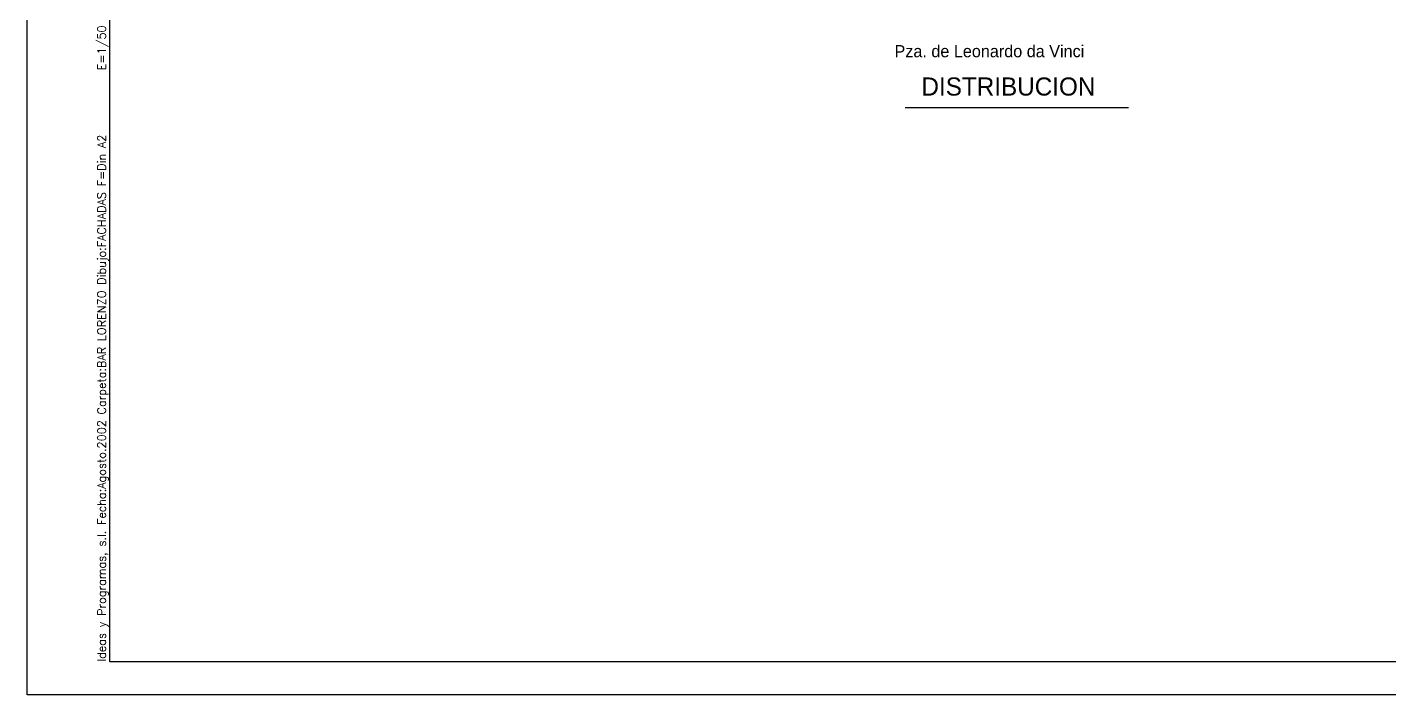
# Model space of a CAD drawing. Extents: x 33.7 to 63.4, y -76.7 to 11.5.
# Drawn here: x 33.68 to 50.15, y -45.09 to -37.01 of the extents above; entities that cross this region are included whole.
import ezdxf

# ---------------------------------------------------------------- set-up
doc = ezdxf.new("R2010")
doc.units = 0
doc.header["$LTSCALE"] = 0.375
doc.layers.add('FORMATO', color=3, linetype='CONTINUOUS')
doc.layers.add('TEXTOS', color=2, linetype='CONTINUOUS')
doc.styles.add('SANSSERIF', font='UNIV.SHX')
doc.styles.get("Standard").update_dxf_attribs({"font": 'simplex', "height": 0.1})

msp = doc.modelspace()

# ---------------------------------------------------------------- linework, layer by layer
at = {"layer": 'FORMATO', "color": 7, "linetype": 'ByBlock'}
msp.add_lwpolyline([(33.676, -45.088), (33.676, -24.088), (63.376, -24.088), (63.376, -45.088), (33.676, -45.088)], dxfattribs=at)
at = {"layer": 'FORMATO', "linetype": 'ByBlock'}
msp.add_lwpolyline([(34.676, -44.688), (34.676, -24.488), (62.976, -24.488), (62.976, -44.688), (34.676, -44.688)], dxfattribs=at)
at = {"layer": 'TEXTOS'}
msp.add_line((44.294, -37.981), (46.999, -37.981), dxfattribs=at)

# ---------------------------------------------------------------- texts
at = {"layer": 'FORMATO', "color": 7, "linetype": 'ByBlock'}
msp.add_text('Ideas y Programas, s.l. Fecha:Agosto.2002 Carpeta:BAR LORENZO Dibujo:FACHADAS F=Din A2   E=1/50  Ep=20.00', height=0.1, rotation=90, dxfattribs=at).set_placement((34.626, -44.688))
at = {"layer": 'TEXTOS', "color": 2, "style": 'SANSSERIF'}
for s, height, p in [('Pza. de Leonardo da Vinci', 0.14635, (44.167, -37.374)), ('DISTRIBUCION', 0.21953, (44.493, -37.838))]:
    msp.add_text(s, height=height, dxfattribs=at).set_placement(p)

doc.saveas('drawing.dxf')
